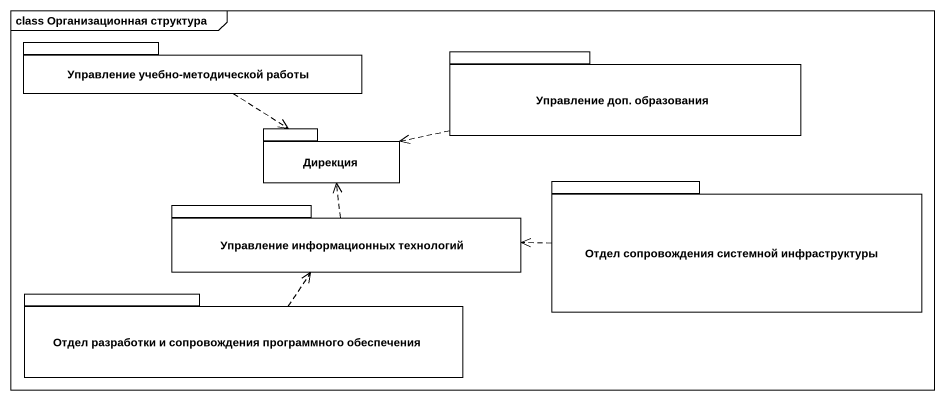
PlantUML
@startuml
mainframe class Организационная структура
package "Управление учебно-методической работы" as Управление_учебно {
}
package "Управление доп. образования" as Управление_доп_образования {
}
package Дирекция {
}
package "Управление информационных технологий" as Управление_информационных {
}
package "Отдел сопровождения системной инфраструктуры" as Отдел_сопровождения {
}
package "Отдел разработки и сопровождения программного обеспечения" as Отдел_разработки_и {
}
Управление_учебно ..> Дирекция
Управление_доп_образования .left.> Дирекция
Управление_информационных .up.> Дирекция
Отдел_сопровождения .left.> Управление_информационных
Отдел_разработки_и .up.> Управление_информационных
@enduml
